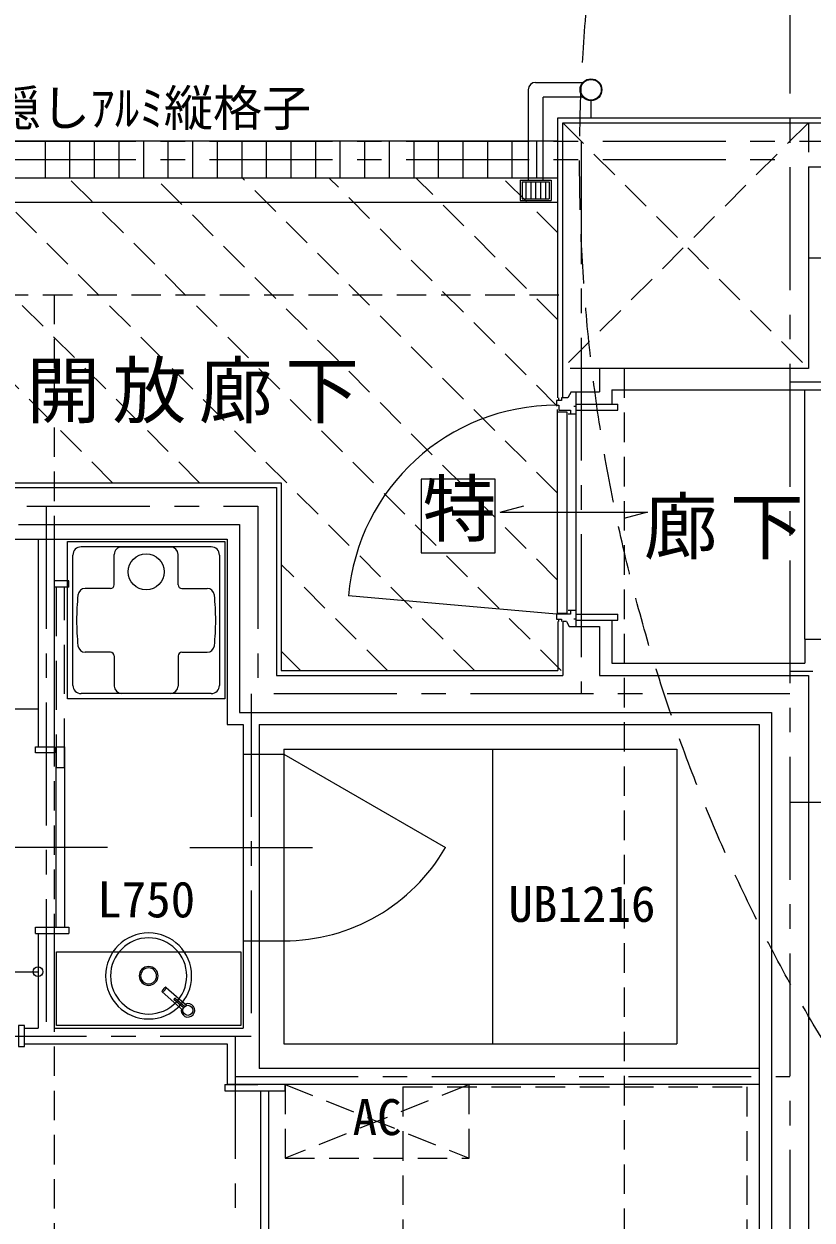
# Model space of a CAD drawing. Units: millimetres at full size; details may follow other scales. Extents: x -443943 to 462275, y -43546 to 79452.
# Drawn here: x 288 to 3496, y -11880 to -7011 of the extents above; entities that cross this region are included whole.
import ezdxf
from ezdxf.enums import TextEntityAlignment as Align

# ---------------------------------------------------------------- set-up
doc = ezdxf.new("R2010")
doc.units = ezdxf.units.MM
doc.header["$LTSCALE"] = 100
doc.header["$PDMODE"] = 32
doc.header["$PDSIZE"] = 40
for name, pattern in [('CHAIN1', [8, 5, -1, 1, -1]), ('DASHED1', [1.8, 1.2, -0.6]), ('DASHED2', [3, 2, -1]), ('DASHED3', [4, 3, -1])]:
    doc.linetypes.add(name, pattern=pattern)
for name, color, linetype, lineweight in [('0-5_文字', 4, 'CHAIN1', 9), ('4-0_仕上', 7, 'Continuous', 15), ('4-1_通り芯', 4, 'Continuous', 9), ('4-2_躯体', 3, 'Continuous', 20), ('4-3_建具', 4, 'Continuous', 9), ('4-4_寸法', 7, 'Continuous', 15), ('4-5_文字', 7, 'Continuous', 15), ('4-A_目地･ﾊｯﾁ', 4, 'Continuous', 9), ('4-B_E-PANL', 1, 'Continuous', 18), ('4-C_E-CIRC', 4, 'Continuous', 9), ('8-8_強調', 4, 'DASHED3', 9)]:
    doc.layers.add(name, color=color, linetype=linetype, lineweight=lineweight)
doc.styles.add('ＭＳ ゴシック', font='')
doc.styles.get('ＭＳ ゴシック').set_extended_font_data('MS Gothic')

# ---------------------------------------------------------------- blocks, each defined once
blk = doc.blocks.new('洗濯パン640')
at = {"layer": '8-8_強調', "linetype": 'Continuous'}
for p, q in [((-337.5, 320), (302.5, 320)), ((-337.5, -320), (-337.5, 320)), ((-283, 298), (248, 298)), ((302.5, 320), (302.5, -320)), ((-316, -265), (-316, 265)), ((-148, 145), (-148, 247.8)), ((112, 145), (112, 247.8)), ((281, -265), (281, 265)), ((-163, 130), (-285.5, 130)), ((127, 130), (250.5, 130)), ((280.5, -100), (280.5, 100)), ((-163, -130), (-285.5, -130)), ((-148, -145), (-148, -247.8)), ((112, -145), (112, -247.8)), ((127, -130), (250.5, -130)), ((302.5, -320), (-337.5, -320)), ((248, -298), (-283, -298))]:
    blk.add_line(p, q, dxfattribs=at)
blk.add_circle((179.5, 0), 73, dxfattribs=at)
for centre, radius, start, end in [((-283, 265), 33, 90, 180), ((248, 265), 33, 0, 90), ((-118, 247.8), 30, 95.9172, 180), ((-18, -717), 1000, 90, 95.9173), ((-18, -717), 1000, 84.0827, 90), ((82, 247.8), 30, 0, 84.0828), ((-285.5, 100), 30, 90, 180), ((-163, 145), 15, 270, 0), ((127, 145), 15, 180, 270), ((250.5, 100), 30, 0, 90), ((-285.5, -100), 30, 180, 270), ((-163, -145), 15, 0, 90), ((127, -145), 15, 90, 180), ((250.5, -100), 30, 270, 0), ((-283, -265), 33, 180, 270), ((-118, -247.8), 30, 180, 264.0827), ((-18, 717), 1000, 264.0827, 270), ((-18, 717), 1000, 270, 275.9173), ((82, -247.8), 30, 275.9173, 0), ((248, -265), 33, 270, 0)]:
    blk.add_arc(centre, radius, start, end, dxfattribs=at)

msp = doc.modelspace()

# ---------------------------------------------------------------- linework, layer by layer
at = {"layer": '0-5_文字'}
msp.add_line((1240.8, -8973.1), (1240.8, -9738.1), dxfattribs=at)
at = {"layer": '4-0_仕上', "color": 2}
for p, q in [((2370.8, -7248.6), (2563, -7248.6)), ((2340.8, -7278.6), (2340.8, -7647.1)), ((2563, -7308.6), (2400.8, -7308.6)), ((2400.8, -7647.1), (2400.8, -7308.6)), ((2595.8, -7323.1), (2595.8, -7393.1)), ((2308.3, -7647.1), (2433.3, -7647.1)), ((2316.3, -7653.6), (2316.3, -7722.6)), ((2330.8, -7653.6), (2330.8, -7722.6)), ((2350.8, -7653.6), (2350.8, -7722.6)), ((2370.8, -7653.6), (2370.8, -7722.6)), ((2390.8, -7653.6), (2390.8, -7722.6)), ((2410.8, -7653.6), (2410.8, -7722.6)), ((2433.3, -7647.1), (2433.3, -7729.1)), ((2316.3, -7722.6), (2425.3, -7722.6))]:
    msp.add_line(p, q, dxfattribs=at)
at = {"layer": '4-0_仕上'}
for p, q in [((2225.5, -7638.1), (-2674.2, -7638.1)), ((2460.8, -7638.1), (2225.5, -7638.1)), ((2680.8, -8500.6), (3540.8, -8500.6)), ((190.8, -9108.1), (1115.8, -9108.1)), ((345.8, -9108.1), (345.8, -9953.1)), ((410.8, -9108.1), (410.8, -9953.1)), ((1115.8, -9108.1), (1115.8, -9863.1)), ((2460.8, -9443.1), (2460.8, -9643.1)), ((3465.8, -9515.6), (3465.8, -9613.1)), ((3465.8, -9515.6), (3530.8, -9515.6)), ((1115.8, -9863.1), (1180.8, -9863.1)), ((1180.8, -9863.1), (1180.8, -11098.1)), ((1245.8, -9863.1), (1245.8, -11263.1)), ((1245.8, -9863.1), (3280.8, -9863.1)), ((3280.8, -9863.1), (3280.8, -14243.1)), ((345.8, -10713.1), (345.8, -11098.1)), ((410.8, -10713.1), (410.8, -11098.1)), ((290.8, -11098.1), (345.8, -11098.1)), ((410.8, -11098.1), (1180.8, -11098.1)), ((3280.8, -11263.1), (1245.8, -11263.1)), ((3280.8, -11328.1), (1115.8, -11328.1))]:
    msp.add_line(p, q, dxfattribs=at)
at = {"layer": '4-0_仕上', "color": 4, "lineweight": 9}
for p, q in [((2460.8, -7738.1), (-2674.2, -7738.1)), ((3465.8, -9515.6), (3465.8, -8500.6)), ((-664.2, -9798.1), (345.8, -9798.1))]:
    msp.add_line(p, q, dxfattribs=at)
at = {"layer": '4-0_仕上', "linetype": 'DASHED1'}
for p, q in [((3480.8, -7963.1), (12680.8, -7963.1)), ((-2694.2, -8113.1), (2480.8, -8113.1)), ((410.8, -8113.1), (410.8, -14743.1)), ((2730.8, -8413.1), (2730.8, -14293.1))]:
    msp.add_line(p, q, dxfattribs=at)
at = {"layer": '4-0_仕上', "color": 4, "linetype": 'DASHED1', "lineweight": 9}
for p, q in [((1350.8, -11328.1), (1350.8, -11628.1)), ((2100.8, -11328.1), (1350.8, -11628.1)), ((2100.8, -11628.1), (2100.8, -11328.1)), ((1350.8, -11628.1), (2100.8, -11628.1))]:
    msp.add_line(p, q, dxfattribs=at)
at = {"layer": '4-0_仕上'}
for points in [[(2460.8, -8533.1), (2460.8, -7393.1), (13700.8, -7393.1)], [(240.8, -8878.1), (1335.8, -8878.1), (1335.8, -9643.1), (2460.8, -9643.1)], [(2680.8, -9438.1), (2680.8, -9613.1), (3465.8, -9613.1)], [(290.8, -11163.1), (1115.8, -11163.1), (1115.8, -11328.1)]]:
    msp.add_lwpolyline(points, dxfattribs=at)
at = {"layer": '4-0_仕上', "color": 2}
for points in [[(2308.3, -7647.1), (2308.3, -7729.1), (2433.3, -7729.1)], [(2316.3, -7653.6), (2425.3, -7653.6), (2425.3, -7722.6)]]:
    msp.add_lwpolyline(points, dxfattribs=at)
at = {"layer": '4-0_仕上', "color": 4, "linetype": 'DASHED1', "lineweight": 9}
msp.add_lwpolyline([(2100.8, -11328.1), (1350.8, -11328.1), (2100.8, -11628.1)], dxfattribs=at)
at = {"layer": '4-0_仕上', "color": 2}
for radius in [44.5, 41.8]:
    msp.add_circle((2595.8, -7278.6), radius, dxfattribs=at)
msp.add_arc((2370.8, -7278.6), 30, 90, 180, dxfattribs=at)
at = {"layer": '4-1_通り芯', "linetype": 'CHAIN1'}
for p, q in [((3405.8, -3594.4), (3405.8, -19068.1)), ((-18955.9, -7488.1), (21355.8, -7488.1)), ((2555.8, -7488.1), (2555.8, -9738.1)), ((-18955.9, -7563.1), (3405.8, -7563.1)), ((3405.8, -8468.1), (4808.3, -8468.1)), ((-6899.2, -8973.1), (1240.8, -8973.1)), ((378.3, -8973.1), (378.3, -11130.6)), ((3405.8, -9645.6), (3498.3, -9645.6)), ((3405.8, -9738.1), (1213.3, -9738.1)), ((3405.8, -10178.1), (6323.3, -10178.1)), ((-1556.7, -11130.6), (1213.3, -11130.6)), ((1148.3, -11130.6), (1148.3, -15218.1)), ((1148.3, -11295.6), (3405.8, -11295.6))]:
    msp.add_line(p, q, dxfattribs=at)
at = {"layer": '4-1_通り芯', "color": 134, "linetype": 'DASHED2', "lineweight": 5}
msp.add_circle((9485.3, -7575.1), 6935.7, dxfattribs=at)
at = {"layer": '4-2_躯体'}
for p, q in [((2480.8, -7413.1), (13680.8, -7413.1)), ((2480.8, -8533.1), (2480.8, -7413.1)), ((3480.8, -7593.1), (12680.8, -7593.1)), ((2515.8, -8508.1), (2501.4, -8533.1)), ((2515.8, -8508.1), (2630.8, -8508.1)), ((2501.4, -8533.1), (2475.8, -8533.1)), ((240.8, -8898.1), (1315.8, -8898.1)), ((1315.8, -8898.1), (1315.8, -9663.1)), ((265.8, -9048.1), (1165.8, -9048.1)), ((1165.8, -9048.1), (1165.8, -9813.1)), ((2495.8, -9443.1), (2480.8, -9443.1)), ((2480.8, -9443.1), (2480.8, -9663.1)), ((1315.8, -9663.1), (2480.8, -9663.1)), ((3480.8, -9663.1), (3480.8, -15090.5)), ((1165.8, -9813.1), (3330.8, -9813.1)), ((3330.8, -9813.1), (3330.8, -14293.1))]:
    msp.add_line(p, q, dxfattribs=at)
at = {"layer": '4-2_躯体', "linetype": 'DASHED1'}
for p, q in [((3480.8, -7413.1), (2480.8, -8413.1)), ((2480.8, -7413.1), (3480.8, -8413.1)), ((3480.8, -7413.1), (3480.8, -7593.1)), ((2630.8, -8413.1), (2480.8, -8413.1))]:
    msp.add_line(p, q, dxfattribs=at)
at = {"layer": '4-2_躯体'}
for points in [[(3480.8, -7593.1), (3480.8, -8413.1), (2630.8, -8413.1), (2630.8, -8508.1)], [(2495.8, -9443.1), (2507.4, -9463.1), (2630.8, -9463.1)], [(2630.8, -9463.1), (2630.8, -9663.1), (3480.8, -9663.1)]]:
    msp.add_lwpolyline(points, dxfattribs=at)
at = {"layer": '4-3_建具', "color": 7, "lineweight": 15}
for p, q in [((2460.8, -7488.1), (-2694.2, -7488.1)), ((2680.8, -8500.6), (2680.8, -8558.1)), ((2535.8, -8558.1), (2705.8, -8558.1)), ((2705.8, -8583.1), (2705.8, -8558.1)), ((2535.8, -8583.1), (2705.8, -8583.1)), ((470.8, -9278.1), (410.8, -9278.1)), ((470.8, -9303.1), (470.8, -9278.1)), ((470.8, -9303.1), (410.8, -9303.1)), ((2535.8, -9413.1), (2705.8, -9413.1)), ((2535.8, -9438.1), (2705.8, -9438.1)), ((2705.8, -9438.1), (2705.8, -9413.1)), ((335.8, -9953.1), (413.8, -9953.1)), ((335.8, -9978.1), (335.8, -9953.1)), ((413.8, -9978.1), (335.8, -9978.1)), ((413.8, -9953.1), (413.8, -9978.1)), ((419.8, -9953.1), (452.8, -9953.1)), ((419.8, -10688.1), (419.8, -9953.1)), ((452.8, -9953.1), (452.8, -10688.1)), ((335.8, -10688.1), (470.8, -10688.1)), ((335.8, -10713.1), (335.8, -10688.1)), ((470.8, -10688.1), (470.8, -10713.1)), ((335.8, -10713.1), (470.8, -10713.1)), ((1105.8, -11328.1), (1105.8, -11353.1)), ((1105.8, -11328.1), (1240.8, -11328.1)), ((1350.8, -11353.1), (1350.8, -11328.1)), ((1105.8, -11353.1), (1350.8, -11353.1)), ((1251.8, -12353.1), (1251.8, -11353.1)), ((1284.8, -12353.1), (1284.8, -11353.1))]:
    msp.add_line(p, q, dxfattribs=at)
at = {"layer": '4-3_建具'}
for p, q in [((375.8, -7638.1), (375.8, -7488.1)), ((475.8, -7638.1), (475.8, -7488.1)), ((575.8, -7638.1), (575.8, -7488.1)), ((675.8, -7638.1), (675.8, -7488.1)), ((775.8, -7638.1), (775.8, -7488.1)), ((875.8, -7638.1), (875.8, -7488.1)), ((975.8, -7638.1), (975.8, -7488.1)), ((1075.8, -7638.1), (1075.8, -7488.1)), ((1175.8, -7638.1), (1175.8, -7488.1)), ((1275.8, -7638.1), (1275.8, -7488.1)), ((1375.8, -7638.1), (1375.8, -7488.1)), ((1475.8, -7638.1), (1475.8, -7488.1)), ((1575.8, -7638.1), (1575.8, -7488.1)), ((1675.8, -7638.1), (1675.8, -7488.1)), ((1775.8, -7638.1), (1775.8, -7488.1)), ((1875.8, -7638.1), (1875.8, -7488.1)), ((1975.8, -7638.1), (1975.8, -7488.1)), ((2075.8, -7638.1), (2075.8, -7488.1)), ((2175.8, -7638.1), (2175.8, -7488.1)), ((2275.8, -7638.1), (2275.8, -7488.1)), ((2375.8, -7638.1), (2375.8, -7488.1)), ((2535.8, -9463.1), (2535.8, -8508.1)), ((2465.8, -8543.1), (2465.8, -8533.1)), ((2535.8, -8568.1), (2525.8, -8568.1)), ((2458.8, -8580.6), (2458.8, -9409.1)), ((2498.8, -8591.1), (2458.8, -8591.1)), ((2498.8, -9409.1), (2498.8, -8591.1)), ((2502.8, -8598.1), (2535.8, -8598.1)), ((2225.8, -8998.1), (2322.4, -8972.2)), ((2225.8, -8998.1), (2825.8, -8998.1)), ((2825.8, -8998.1), (2729.2, -9024)), ((2455.8, -9413.1), (1609.1, -9339)), ((2512.8, -9413.1), (2455.8, -9413.1)), ((2458.8, -9409.1), (2498.8, -9409.1)), ((2465.8, -9443.1), (2465.8, -9433.1)), ((2535.8, -9398.1), (2502.8, -9398.1)), ((2512.8, -9398.1), (2512.8, -9413.1)), ((2535.8, -9433.1), (2525.8, -9433.1)), ((628.3, -10363.1), (128.3, -10363.1))]:
    msp.add_line(p, q, dxfattribs=at)
at = {"layer": '4-3_建具', "color": 3, "lineweight": 20}
msp.add_line((2305.8, -8998.1), (2805.8, -8998.1), dxfattribs=at)
at = {"layer": '4-3_建具', "color": 7, "linetype": 'DASHED2', "lineweight": 15}
for p, q in [((419.8, -9303.1), (419.8, -10038.1)), ((452.8, -10038.1), (452.8, -9303.1)), ((419.8, -10038.1), (452.8, -10038.1))]:
    msp.add_line(p, q, dxfattribs=at)
at = {"layer": '4-3_建具'}
for points in [[(2475.8, -8533.1), (2475.8, -8543.1), (2455.8, -8543.1), (2455.8, -8563.1), (2465.8, -8563.1), (2465.8, -8583.1), (2512.8, -8583.1), (2512.8, -8598.1)], [(2455.8, -9413.1), (2455.8, -9433.1), (2475.8, -9433.1), (2475.8, -9443.1)]]:
    msp.add_lwpolyline(points, dxfattribs=at)
at = {"layer": '4-3_建具', "color": 7, "lineweight": 15}
msp.add_lwpolyline([(265.8, -11088.1), (265.8, -11173.1), (290.8, -11173.1), (290.8, -11088.1)], close=True, dxfattribs=at)
at = {"layer": '4-3_建具'}
msp.add_arc((2455.8, -9413.1), 850, 90, 175, dxfattribs=at)
at = {"layer": '4-4_寸法'}
msp.add_line((-664.2, -10869), (345.8, -10869), dxfattribs=at)
msp.add_point((345.8, -10869), dxfattribs=at)
at = {"layer": '4-A_目地･ﾊｯﾁ', "linetype": 'CHAIN1'}
msp.add_line((1213.3, -9738.1), (1213.3, -11130.6), dxfattribs=at)
at = {"layer": '4-A_目地･ﾊｯﾁ'}
for p, q in [((1345.8, -9963.1), (2945.8, -9963.1)), ((1345.8, -9963.1), (1345.8, -11163.1)), ((2195.8, -9963.1), (2195.8, -11163.1)), ((2945.8, -9963.1), (2945.8, -11163.1)), ((1180.8, -9983.1), (1345.8, -9983.1)), ((1345.8, -9983.1), (2004, -10363.1)), ((963.3, -10363.1), (1463.3, -10363.1)), ((1180.8, -10743.1), (1345.8, -10743.1)), ((935.4, -11024.9), (850.7, -10951.3)), ((867.2, -10932.5), (867.1, -10932.4)), ((867.2, -10932.5), (951.8, -11006)), ((938, -11015.9), (898.9, -10981.9)), ((904.1, -10975.9), (943.3, -11009.9)), ((1345.8, -11163.1), (2945.8, -11163.1))]:
    msp.add_line(p, q, dxfattribs=at)
at = {"layer": '4-A_目地･ﾊｯﾁ', "linetype": 'DASHED1'}
for p, q in [((1830.8, -11338.1), (1830.8, -13338.1)), ((1830.8, -11338.1), (3230.8, -11338.1)), ((3230.8, -11338.1), (3230.8, -13338.1))]:
    msp.add_line(p, q, dxfattribs=at)
at = {"layer": '4-A_目地･ﾊｯﾁ'}
msp.add_lwpolyline([(420.8, -10788.1), (650.9, -10788.1), (940.8, -10788.1), (1170.8, -10788.1), (1170.8, -11088.1), (420.8, -11088.1)], close=True, dxfattribs=at)
msp.add_circle((955.8, -11026.1), 20.5, dxfattribs=at)
for centre, radius, start, end in [((1345.8, -9983.1), 760, 270, 330), ((795.8, -10886.1), 175, 90, 270), ((795.8, -10886.1), 175, 270, 90), ((795.8, -10886.1), 155, 90, 270), ((795.8, -10886.1), 155, 270, 90), ((795.8, -10886.1), 38.5, 0, 180), ((795.8, -10886.1), 32.5, 0, 180), ((795.8, -10886.1), 38.5, 180, 0), ((795.8, -10886.1), 32.5, 180, 0), ((852.7, -10949.6), 2.59, 150.7885, 221.4892), ((884.4, -10963.6), 37.3, 129.0112, 155.739), ((851.6, -10949.9), 1.63, 238.2656, 293.2711), ((839.5, -10926.7), 27.9, 297.1377, 319.3559), ((839.2, -10923.6), 30.2, 315.4432, 338.9824), ((875.1, -10952.7), 22.9, 116.681, 128.2238), ((865.7, -10934.6), 2.53, 52.808, 109.9417), ((864.9, -10933.6), 2.58, 341.2996, 24.3169), ((907.2, -10983.8), 8.5, 110.9275, 167.0725), ((955.8, -11026.1), 27.5, 166.0357, 111.9643)]:
    msp.add_arc(centre, radius, start, end, dxfattribs=at)
at = {"layer": '4-B_E-PANL'}
for p, q in [((1905.4, -8863.7), (1905.4, -9163.7)), ((2205.4, -8863.7), (1905.4, -8863.7)), ((2205.4, -9163.7), (2205.4, -8863.7)), ((1905.4, -9163.7), (2205.4, -9163.7))]:
    msp.add_line(p, q, dxfattribs=at)
at = {"layer": '4-C_E-CIRC', "linetype": 'DASHED1'}
for p, q in [((649.4, -8878.1), (-590.6, -7638.1)), ((1003, -8878.1), (-237, -7638.1)), ((2121.5, -9643.1), (116.5, -7638.1)), ((2475.1, -9643.1), (470.1, -7638.1)), ((2458.8, -9273.3), (823.6, -7638.1)), ((2458.8, -8919.8), (1177.2, -7638.1)), ((2458.8, -8566.2), (1530.7, -7638.1)), ((2460.8, -8214.7), (1884.3, -7638.1)), ((2460.8, -7861.1), (2237.8, -7638.1)), ((1768, -9643.1), (1335.8, -9211)), ((1414.4, -9643.1), (1335.8, -9564.6))]:
    msp.add_line(p, q, dxfattribs=at)

# ---------------------------------------------------------------- block references
at = {"layer": '4-A_目地･ﾊｯﾁ', "xscale": -1, "yscale": -1, "rotation": 270}
msp.add_blockref('洗濯パン640', (785.8, -9420.6), dxfattribs=at)

# ---------------------------------------------------------------- texts
at = {"layer": '4-3_建具', "style": 'ＭＳ ゴシック'}
msp.add_text('目隠しｱﾙﾐ縦格子', height=146.6, dxfattribs=at).set_placement((-42, -7470.2), align=Align.BOTTOM_LEFT)
at = {"layer": '4-5_文字', "color": 4, "style": 'ＭＳ ゴシック'}
msp.add_text('AC', height=146.6, dxfattribs=at).set_placement((1625.8, -11578.1), align=Align.BOTTOM_LEFT)
at = {"layer": '4-5_文字', "char_height": 219.9, "attachment_point": 7, "style": 'ＭＳ ゴシック'}
for s, insert in [('\\T1.17;開放廊下', (298.6, -8637.5)), ('\\T1.17;廊下', (2811, -9191))]:
    msp.add_mtext(s, dxfattribs=dict(at, insert=insert))
at = {"layer": '4-A_目地･ﾊｯﾁ', "style": 'ＭＳ ゴシック'}
msp.add_text('L750', height=146.6, dxfattribs=at).set_placement((586.4, -10691.8), align=Align.BOTTOM_LEFT)
msp.add_text('UB1216', height=146.6, rotation=0.001, dxfattribs=at).set_placement((2260, -10710), align=Align.BOTTOM_LEFT)
at = {"layer": '4-B_E-PANL', "style": 'ＭＳ ゴシック'}
msp.add_text('特', height=219.9, dxfattribs=at).set_placement((1910.7, -9160.3), align=Align.BOTTOM_LEFT)

doc.saveas('drawing.dxf')
